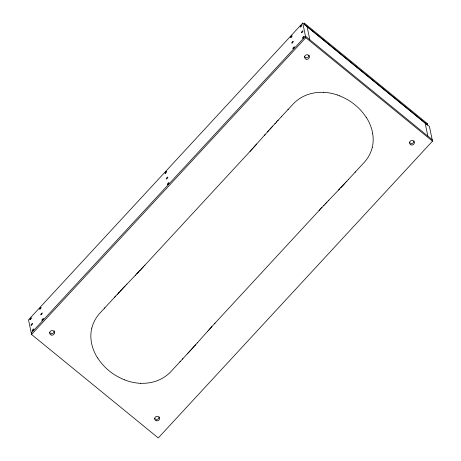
<?xml version="1.0" encoding="UTF-8"?>
<svg xmlns="http://www.w3.org/2000/svg" width="461" height="461" viewBox="0 0 461 461"><rect width="100%" height="100%" fill="white"/><g stroke="black" fill="none" stroke-linecap="round" stroke-linejoin="round"><path stroke-width="0.69" d="M91.837 328.065L92.044 327.27A35.877 33.67 -11.8 0 1 99.357 313.762L104.843 307.81M372.217 147.56L372.015 148.356A35.877 33.67 -11.8 0 1 364.697 161.863L355.051 172.31M267.841 131.535L251.095 150.223M264.36 135.436L265.058 134.658M197.262 342.921L208.747 330.047M197.608 342.529L192.715 347.969M267.495 131.927L271.339 127.651M268.193 131.149L268.89 130.371M256.005 144.794L256.702 144.016M207.352 331.609L207.698 331.217M255.659 145.186L253.562 147.52M208.395 330.439L215.08 323.086M194.819 345.646L195.516 344.868M269.939 129.201L270.29 128.815M209.444 329.269L210.498 328.105M193.77 346.81L194.116 346.418M270.636 128.429L272.751 126.107M193.418 347.196L192.012 348.747M252.859 148.292L253.21 147.906M210.85 327.719L211.904 326.555M272.042 126.879L278.133 120.252M251.798 149.45L252.507 148.678M191.309 349.519L192.364 348.36M251.447 149.837L250.035 151.381M190.6 350.291L191.661 349.133M189.897 351.063L190.952 349.905M250.386 150.995L144.587 265.519M190.249 350.677L188.128 352.988M274.865 123.79L275.223 123.41M214.728 323.472L320.896 208.568M188.831 352.216L189.189 351.829M182.481 359.096L188.1 353.017M302.733 23.05L28.507 319.859L31.561 334.484L158.267 437.95L432.493 141.141L429.439 126.516L302.733 23.05L305.793 37.675L432.493 141.141M31.25 333.003L305.482 36.194L432.188 139.66M31.561 334.484L305.793 37.675M115.008 296.809L104.543 308.138M277.787 120.626L281.579 116.524M281.233 116.898L288.252 109.297M287.952 109.62L293.455 103.685A35.877 33.67 -11.8 0 1 306.651 94.978L307.464 94.684A38.851 36.459 -11.8 0 1 321.934 92.309L323.368 92.309M114.662 297.178L115.694 296.066M276.41 122.113L276.756 121.744M187.299 353.881L187.644 353.506M180.257 361.499L170.599 371.935A35.877 33.67 -11.8 0 1 157.403 380.642L156.59 380.942A38.851 36.459 -11.8 0 1 142.121 383.316L140.686 383.316M348.36 179.56L355.362 171.982M179.951 361.833L182.821 358.727M115.348 296.435L119.359 292.113M345.41 182.74L348.706 179.191M117.221 294.412L117.578 294.032M143.164 267.052L144.944 265.138M319.11 210.487L319.825 209.72M346.476 181.594L346.833 181.208M118.293 293.265L120.788 290.586M143.515 266.671L142.092 268.204M328.808 200.201L320.539 208.954M344.695 183.507L343.981 184.273M345.762 182.36L338.587 189.978M120.073 291.352L124.384 286.782M142.449 267.818L141.014 269.345M141.734 268.584L139.579 270.872M321.605 207.807L321.962 207.421M121.151 290.205L121.865 289.445M343.624 184.654L341.474 186.941M140.3 270.111L138.139 272.393M323.755 205.514L324.118 205.133M122.223 289.064L122.586 288.684M122.943 288.304L123.306 287.923M138.859 271.633L136.692 273.909M325.195 203.993L325.552 203.612M340.754 187.702L341.111 187.322M124.026 287.163L125.11 286.022M137.776 272.774L135.246 275.424M325.915 203.232L326.279 202.852M339.671 188.843L328.445 200.581M124.747 286.402L135.609 275.044M126.556 284.506L126.919 284.132M326.636 202.471L326.999 202.091M339.809 95.871L339.463 95.732A53.804 50.497 -11.8 0 0 337.36 94.972M124.245 379.755L124.597 379.887A53.804 50.497 -11.8 0 0 126.7 380.653A50.595 47.483 -11.8 0 0 133.823 382.532L134.503 382.653A45.581 42.781 -11.8 0 0 140.686 383.316M366.443 117.618L366.633 117.924A53.804 50.497 -11.8 0 1 367.734 119.774A50.595 47.483 -11.8 0 1 370.707 126.147L370.926 126.758A45.581 42.781 -11.8 0 1 372.494 132.422L372.73 133.753M97.611 358.007L97.421 357.701A53.804 50.497 -11.8 0 1 96.326 355.852A50.595 47.483 -11.8 0 1 93.347 349.478L93.128 348.862A45.581 42.781 -11.8 0 1 91.56 343.203L91.324 341.872A38.851 36.459 -11.8 0 1 91.797 328.053M425.094 122.966L427.843 136.11M307.078 26.6L309.827 39.744M323.368 92.309A45.581 42.781 -11.8 0 1 329.552 92.972L330.232 93.093A50.595 47.483 -11.8 0 1 337.354 94.972M339.769 95.951A58.242 54.663 -11.8 0 1 366.362 117.664M372.695 133.759A38.851 36.459 -11.8 0 1 372.258 147.566M124.286 379.674A58.242 54.663 -11.8 0 1 97.697 357.961M414.041 140.841A2.432 2.282 -11.8 0 1 409.385 142.138M309.054 55.113A2.432 2.282 -11.8 0 1 304.496 56.617M54.133 330.744A2.432 2.282 -11.8 0 1 52.542 333.557A2.432 2.282 -11.8 0 1 49.523 332.272M159.195 416.94A2.432 2.282 -11.8 0 1 154.608 418.208M427.324 123.571L304.243 23.062L304.565 24.623L427.652 125.133L427.324 123.571M411.097 144.904A2.432 2.282 -11.8 0 0 414.353 142.322A2.432 2.282 -11.8 0 0 410.423 141.014A2.432 2.282 -11.8 0 0 411.097 144.904M306.11 59.175A2.432 2.282 -11.8 0 0 309.366 56.594A2.432 2.282 -11.8 0 0 305.441 55.285A2.432 2.282 -11.8 0 0 306.11 59.175M51.24 335.038A2.432 2.282 -11.8 0 0 54.49 332.456A2.432 2.282 -11.8 0 0 50.566 331.142A2.432 2.282 -11.8 0 0 51.24 335.038M156.221 420.766A2.432 2.282 -11.8 0 0 159.477 418.185A2.432 2.282 -11.8 0 0 155.547 416.871A2.432 2.282 -11.8 0 0 156.221 420.766M165.643 173.134A1.216 0.334 -50.8 0 0 166.605 171.521A1.216 0.334 -50.8 0 0 165.24 172.708A1.216 0.334 -50.8 0 0 165.643 173.134M167.971 184.279A1.216 0.334 -50.8 0 0 168.933 182.665A1.216 0.334 -50.8 0 0 167.568 183.853A1.216 0.334 -50.8 0 0 167.971 184.279M166.813 178.747A1.216 0.334 -50.8 0 0 167.781 177.139A1.216 0.334 -50.8 0 0 166.415 178.326A1.216 0.334 -50.8 0 0 166.813 178.747M31.636 325.063A1.216 0.334 -50.8 0 0 32.598 323.449A1.216 0.334 -50.8 0 0 31.233 324.636A1.216 0.334 -50.8 0 0 31.636 325.063M32.789 330.589A1.216 0.334 -50.8 0 0 33.757 328.975A1.216 0.334 -50.8 0 0 32.391 330.162A1.216 0.334 -50.8 0 0 32.789 330.589M30.461 319.444A1.216 0.334 -50.8 0 0 31.429 317.831A1.216 0.334 -50.8 0 0 30.063 319.024A1.216 0.334 -50.8 0 0 30.461 319.444M41.311 314.586A1.216 0.334 -50.8 0 0 42.279 312.973A1.216 0.334 -50.8 0 0 40.914 314.16A1.216 0.334 -50.8 0 0 41.311 314.586M42.47 320.113A1.216 0.334 -50.8 0 0 43.432 318.499A1.216 0.334 -50.8 0 0 42.066 319.686A1.216 0.334 -50.8 0 0 42.47 320.113M40.142 308.968A1.216 0.334 -50.8 0 0 41.104 307.36A1.216 0.334 -50.8 0 0 39.738 308.547A1.216 0.334 -50.8 0 0 40.142 308.968M301.995 32.437A1.216 0.334 -50.8 0 0 302.958 30.829A1.216 0.334 -50.8 0 0 301.592 32.016A1.216 0.334 -50.8 0 0 301.995 32.437M303.148 37.969A1.216 0.334 -50.8 0 0 304.116 36.356A1.216 0.334 -50.8 0 0 302.75 37.543A1.216 0.334 -50.8 0 0 303.148 37.969M300.82 26.824A1.216 0.334 -50.8 0 0 301.788 25.211A1.216 0.334 -50.8 0 0 300.422 26.398A1.216 0.334 -50.8 0 0 300.82 26.824M292.314 42.913A1.216 0.334 -50.8 0 0 293.282 41.306A1.216 0.334 -50.8 0 0 291.917 42.493A1.216 0.334 -50.8 0 0 292.314 42.913M293.467 48.445A1.216 0.334 -50.8 0 0 294.435 46.832A1.216 0.334 -50.8 0 0 293.069 48.019A1.216 0.334 -50.8 0 0 293.467 48.445M291.139 37.301A1.216 0.334 -50.8 0 0 292.107 35.687A1.216 0.334 -50.8 0 0 290.741 36.874A1.216 0.334 -50.8 0 0 291.139 37.301"/></g></svg>
